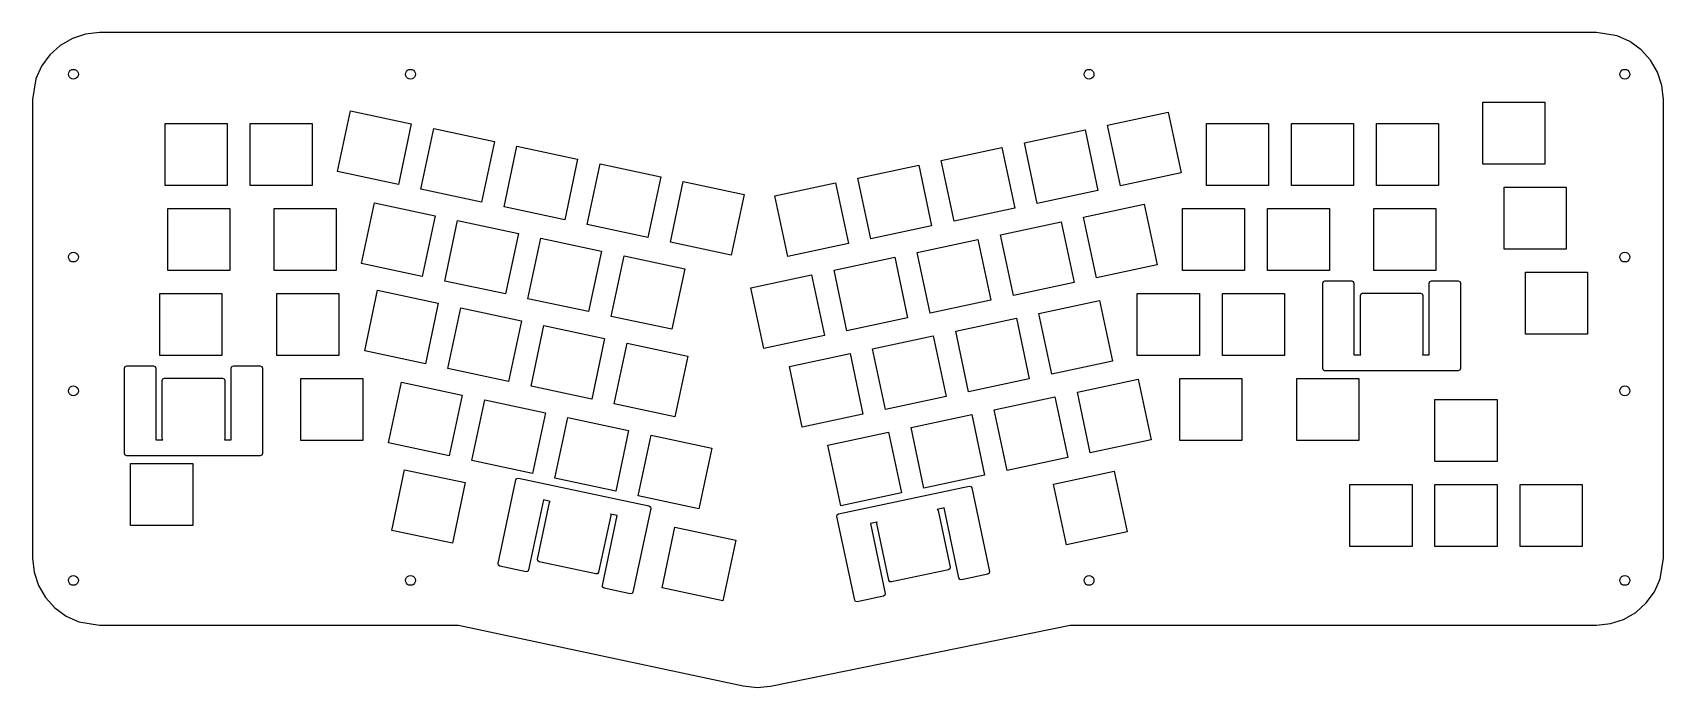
# Model space of a CAD drawing. Header units: metres. Extents: x -37 to 329, y -119 to 27.
import ezdxf

# ---------------------------------------------------------------- set-up
doc = ezdxf.new("R2010")
doc.units = ezdxf.units.M

msp = doc.modelspace()

# ---------------------------------------------------------------- linework, layer by layer
for p, q in [((-27.7417, 26.0479), (-30.4574, 24.48)), ((-24.7593, 27.0169), (-27.7417, 26.0479)), ((-21.6406, 27.3447), (-24.7593, 27.0169)), ((313.639, 27.3447), (-21.6406, 27.3447)), ((318.274, 26.6106), (313.639, 27.3447)), ((321.139, 25.3351), (318.274, 26.6106)), ((-32.7878, 22.3817), (-34.631, 19.8447)), ((-30.4574, 24.48), (-32.7878, 22.3817)), ((323.676, 23.4919), (321.139, 25.3351)), ((325.774, 21.1615), (323.676, 23.4919)), ((-34.631, 19.8447), (-35.9065, 16.98)), ((-28.6, 18), (-28.5462, 18.3399)), ((-28.5462, 18.3399), (-28.3899, 18.6466)), ((-28.3899, 18.6466), (-28.1466, 18.8899)), ((-28.1466, 18.8899), (-27.8399, 19.0462)), ((-27.8399, 19.0462), (-27.5, 19.1)), ((-27.5, 19.1), (-27.1601, 19.0462)), ((-27.1601, 19.0462), (-26.8534, 18.8899)), ((-26.8534, 18.8899), (-26.6101, 18.6466)), ((-26.6101, 18.6466), (-26.4538, 18.3399)), ((-26.4538, 18.3399), (-26.4, 18)), ((46.9, 18), (46.9538, 18.3399)), ((46.9538, 18.3399), (47.1101, 18.6466)), ((47.1101, 18.6466), (47.3534, 18.8899)), ((47.3534, 18.8899), (47.6601, 19.0462)), ((47.6601, 19.0462), (48, 19.1)), ((48, 19.1), (48.3399, 19.0462)), ((48.3399, 19.0462), (48.6466, 18.8899)), ((48.6466, 18.8899), (48.8899, 18.6466)), ((48.8899, 18.6466), (49.0462, 18.3399)), ((49.0462, 18.3399), (49.1, 18)), ((198.9, 18), (198.954, 18.3399)), ((198.954, 18.3399), (199.11, 18.6466)), ((199.11, 18.6466), (199.353, 18.8899)), ((199.353, 18.8899), (199.66, 19.0462)), ((199.66, 19.0462), (200, 19.1)), ((200, 19.1), (200.34, 19.0462)), ((200.34, 19.0462), (200.647, 18.8899)), ((200.647, 18.8899), (200.89, 18.6466)), ((200.89, 18.6466), (201.046, 18.3399)), ((201.046, 18.3399), (201.1, 18)), ((318.9, 18), (318.954, 18.3399)), ((318.954, 18.3399), (319.11, 18.6466)), ((319.11, 18.6466), (319.353, 18.8899)), ((319.353, 18.8899), (319.66, 19.0462)), ((319.66, 19.0462), (320, 19.1)), ((320, 19.1), (320.34, 19.0462)), ((320.34, 19.0462), (320.647, 18.8899)), ((320.647, 18.8899), (320.89, 18.6466)), ((320.89, 18.6466), (321.046, 18.3399)), ((321.046, 18.3399), (321.1, 18)), ((327.342, 18.4458), (325.774, 21.1615)), ((328.311, 15.4634), (327.342, 18.4458)), ((-35.9065, 16.98), (-36.6406, 12.3447)), ((-28.5462, 17.6601), (-28.6, 18)), ((-28.3899, 17.3534), (-28.5462, 17.6601)), ((-28.1466, 17.1101), (-28.3899, 17.3534)), ((-27.8399, 16.9538), (-28.1466, 17.1101)), ((-27.5, 16.9), (-27.8399, 16.9538)), ((-27.1601, 16.9538), (-27.5, 16.9)), ((-26.8534, 17.1101), (-27.1601, 16.9538)), ((-26.6101, 17.3534), (-26.8534, 17.1101)), ((-26.4538, 17.6601), (-26.6101, 17.3534)), ((-26.4, 18), (-26.4538, 17.6601)), ((46.9538, 17.6601), (46.9, 18)), ((47.1101, 17.3534), (46.9538, 17.6601)), ((47.3534, 17.1101), (47.1101, 17.3534)), ((47.6601, 16.9538), (47.3534, 17.1101)), ((48, 16.9), (47.6601, 16.9538)), ((48.3399, 16.9538), (48, 16.9)), ((48.6466, 17.1101), (48.3399, 16.9538)), ((48.8899, 17.3534), (48.6466, 17.1101)), ((49.0462, 17.6601), (48.8899, 17.3534)), ((49.1, 18), (49.0462, 17.6601)), ((198.954, 17.6601), (198.9, 18)), ((199.11, 17.3534), (198.954, 17.6601)), ((199.353, 17.1101), (199.11, 17.3534)), ((199.66, 16.9538), (199.353, 17.1101)), ((200, 16.9), (199.66, 16.9538)), ((200.34, 16.9538), (200, 16.9)), ((200.647, 17.1101), (200.34, 16.9538)), ((200.89, 17.3534), (200.647, 17.1101)), ((201.046, 17.6601), (200.89, 17.3534)), ((201.1, 18), (201.046, 17.6601)), ((318.954, 17.6601), (318.9, 18)), ((319.11, 17.3534), (318.954, 17.6601)), ((319.353, 17.1101), (319.11, 17.3534)), ((319.66, 16.9538), (319.353, 17.1101)), ((320, 16.9), (319.66, 16.9538)), ((320.34, 16.9538), (320, 16.9)), ((320.647, 17.1101), (320.34, 16.9538)), ((320.89, 17.3534), (320.647, 17.1101)), ((321.046, 17.6601), (320.89, 17.3534)), ((321.1, 18), (321.046, 17.6601)), ((328.639, 12.3447), (328.311, 15.4634)), ((-36.6406, 12.3447), (-36.6406, -90.5254)), ((288.197, -2.1875), (288.197, 11.7129)), ((288.197, 11.7129), (302.096, 11.7129)), ((302.096, 11.7129), (302.096, -2.1875)), ((328.639, -90.5254), (328.639, 12.3447)), ((31.6865, -3.81055), (34.5762, 9.78613)), ((34.5762, 9.78613), (48.1729, 6.89648)), ((204.134, 6.58691), (217.73, 9.47656)), ((217.73, 9.47656), (220.62, -4.11914)), ((-6.9502, -6.9502), (-6.9502, 6.9502)), ((-6.9502, 6.9502), (6.9502, 6.9502)), ((6.9502, 6.9502), (6.9502, -6.9502)), ((12.0996, -6.9502), (12.0996, 6.9502)), ((12.0996, 6.9502), (26, 6.9502)), ((26, 6.9502), (26, -6.9502)), ((48.1729, 6.89648), (45.2832, -6.7002)), ((50.3203, -7.77051), (53.21, 5.8252)), ((53.21, 5.8252), (66.8066, 2.93555)), ((185.5, 2.62598), (199.097, 5.5166)), ((199.097, 5.5166), (201.987, -8.08008)), ((207.024, -7.00879), (204.134, 6.58691)), ((226.284, -6.9502), (226.284, 6.9502)), ((226.284, 6.9502), (240.184, 6.9502)), ((240.184, 6.9502), (240.184, -6.9502)), ((245.334, -6.9502), (245.334, 6.9502)), ((245.334, 6.9502), (259.234, 6.9502)), ((259.234, 6.9502), (259.234, -6.9502)), ((264.384, -6.9502), (264.384, 6.9502)), ((264.384, 6.9502), (278.284, 6.9502)), ((278.284, 6.9502), (278.284, -6.9502)), ((66.8066, 2.93555), (63.917, -10.6611)), ((68.9541, -11.7314), (71.8438, 1.86426)), ((71.8438, 1.86426), (85.4404, -1.02539)), ((166.867, -1.33398), (180.463, 1.55566)), ((180.463, 1.55566), (183.353, -12.041)), ((188.39, -10.9697), (185.5, 2.62598)), ((85.4404, -1.02539), (82.5508, -14.6211)), ((87.5879, -15.6924), (90.4775, -2.0957)), ((90.4775, -2.0957), (104.074, -4.98633)), ((148.233, -5.29492), (161.829, -2.40527)), ((161.829, -2.40527), (164.719, -16.001)), ((169.757, -14.9307), (166.867, -1.33398)), ((302.096, -2.1875), (288.197, -2.1875)), ((6.9502, -6.9502), (-6.9502, -6.9502)), ((26, -6.9502), (12.0996, -6.9502)), ((45.2832, -6.7002), (31.6865, -3.81055)), ((104.074, -4.98633), (101.184, -18.582)), ((106.221, -19.6533), (109.111, -6.05664)), ((109.111, -6.05664), (122.708, -8.94629)), ((129.599, -9.25586), (143.195, -6.36621)), ((143.195, -6.36621), (146.085, -19.9619)), ((151.123, -18.8916), (148.233, -5.29492)), ((220.62, -4.11914), (207.024, -7.00879)), ((240.184, -6.9502), (226.284, -6.9502)), ((259.234, -6.9502), (245.334, -6.9502)), ((278.284, -6.9502), (264.384, -6.9502)), ((37.043, -24.4238), (39.9326, -10.8281)), ((39.9326, -10.8281), (53.5293, -13.7178)), ((63.917, -10.6611), (50.3203, -7.77051)), ((122.708, -8.94629), (119.818, -22.543)), ((132.489, -22.8525), (129.599, -9.25586)), ((201.987, -8.08008), (188.39, -10.9697)), ((292.959, -21.2373), (292.959, -7.33789)), ((292.959, -7.33789), (306.859, -7.33789)), ((306.859, -7.33789), (306.859, -21.2373)), ((-6.35449, -26), (-6.35449, -12.0996)), ((-6.35449, -12.0996), (7.54492, -12.0996)), ((7.54492, -12.0996), (7.54492, -26)), ((17.458, -26), (17.458, -12.0996)), ((17.458, -12.0996), (31.3574, -12.0996)), ((31.3574, -12.0996), (31.3574, -26)), ((53.5293, -13.7178), (50.6387, -27.3145)), ((82.5508, -14.6211), (68.9541, -11.7314)), ((183.353, -12.041), (169.757, -14.9307)), ((198.778, -14.0273), (212.374, -11.1367)), ((201.668, -27.623), (198.778, -14.0273)), ((212.374, -11.1367), (215.264, -24.7334)), ((220.926, -26), (220.926, -12.0996)), ((220.926, -12.0996), (234.826, -12.0996)), ((234.826, -12.0996), (234.826, -26)), ((239.976, -26), (239.976, -12.0996)), ((239.976, -12.0996), (253.876, -12.0996)), ((253.876, -12.0996), (253.876, -26)), ((263.789, -26), (263.789, -12.0996)), ((263.789, -12.0996), (277.689, -12.0996)), ((277.689, -12.0996), (277.689, -26)), ((55.6768, -28.3848), (58.5664, -14.7891)), ((58.5664, -14.7891), (72.1631, -17.6787)), ((72.1631, -17.6787), (69.2725, -31.2744)), ((101.184, -18.582), (87.5879, -15.6924)), ((164.719, -16.001), (151.123, -18.8916)), ((180.144, -17.9883), (193.74, -15.0977)), ((183.034, -31.584), (180.144, -17.9883)), ((193.74, -15.0977), (196.63, -28.6943)), ((-27.8399, -21.9538), (-27.5, -21.9)), ((-27.5, -21.9), (-27.1601, -21.9538)), ((74.3105, -32.3457), (77.2002, -18.749)), ((77.2002, -18.749), (90.7969, -21.6396)), ((90.7969, -21.6396), (87.9062, -35.2354)), ((119.818, -22.543), (106.221, -19.6533)), ((146.085, -19.9619), (132.489, -22.8525)), ((161.51, -21.9482), (175.107, -19.0586)), ((175.107, -19.0586), (177.997, -32.6553)), ((306.859, -21.2373), (292.959, -21.2373)), ((319.66, -21.9538), (320, -21.9)), ((320, -21.9), (320.34, -21.9538)), ((-28.6, -23), (-28.5462, -22.6601)), ((-28.5462, -23.3399), (-28.6, -23)), ((-28.5462, -22.6601), (-28.3899, -22.3534)), ((-28.3899, -23.6466), (-28.5462, -23.3399)), ((-28.3899, -22.3534), (-28.1466, -22.1101)), ((-28.1466, -23.8899), (-28.3899, -23.6466)), ((-28.1466, -22.1101), (-27.8399, -21.9538)), ((-27.8399, -24.0462), (-28.1466, -23.8899)), ((-27.5, -24.1), (-27.8399, -24.0462)), ((-27.1601, -24.0462), (-27.5, -24.1)), ((-27.1601, -21.9538), (-26.8534, -22.1101)), ((-26.8534, -23.8899), (-27.1601, -24.0462)), ((-26.8534, -22.1101), (-26.6101, -22.3534)), ((-26.6101, -23.6466), (-26.8534, -23.8899)), ((-26.6101, -22.3534), (-26.4538, -22.6601)), ((-26.4538, -23.3399), (-26.6101, -23.6466)), ((-26.4538, -22.6601), (-26.4, -23)), ((-26.4, -23), (-26.4538, -23.3399)), ((50.6387, -27.3145), (37.043, -24.4238)), ((92.9443, -36.3066), (95.834, -22.71)), ((95.834, -22.71), (109.43, -25.5996)), ((142.877, -25.9092), (156.473, -23.0195)), ((156.473, -23.0195), (159.363, -36.6152)), ((164.4, -35.5449), (161.51, -21.9482)), ((215.264, -24.7334), (201.668, -27.623)), ((318.9, -23), (318.954, -22.6601)), ((318.954, -23.3399), (318.9, -23)), ((318.954, -22.6601), (319.11, -22.3534)), ((319.11, -23.6466), (318.954, -23.3399)), ((319.11, -22.3534), (319.353, -22.1101)), ((319.353, -23.8899), (319.11, -23.6466)), ((319.353, -22.1101), (319.66, -21.9538)), ((319.66, -24.0462), (319.353, -23.8899)), ((320, -24.1), (319.66, -24.0462)), ((320.34, -24.0462), (320, -24.1)), ((320.34, -21.9538), (320.647, -22.1101)), ((320.647, -23.8899), (320.34, -24.0462)), ((320.647, -22.1101), (320.89, -22.3534)), ((320.89, -23.6466), (320.647, -23.8899)), ((320.89, -22.3534), (321.046, -22.6601)), ((321.046, -23.3399), (320.89, -23.6466)), ((321.046, -22.6601), (321.1, -23)), ((321.1, -23), (321.046, -23.3399)), ((7.54492, -26), (-6.35449, -26)), ((31.3574, -26), (17.458, -26)), ((69.2725, -31.2744), (55.6768, -28.3848)), ((109.43, -25.5996), (106.54, -39.1963)), ((124.243, -29.8701), (137.839, -26.9805)), ((137.839, -26.9805), (140.729, -40.5762)), ((145.767, -39.5059), (142.877, -25.9092)), ((196.63, -28.6943), (183.034, -31.584)), ((234.826, -26), (220.926, -26)), ((253.876, -26), (239.976, -26)), ((252.324, -28.8504), (252.471, -28.4969)), ((252.324, -47.9998), (252.324, -28.8504)), ((252.471, -28.4969), (252.824, -28.3504)), ((252.824, -28.3504), (258.824, -28.3504)), ((258.824, -28.3504), (259.178, -28.4969)), ((259.178, -28.4969), (259.324, -28.8504)), ((259.324, -28.8504), (259.324, -44.9002)), ((277.689, -26), (263.789, -26)), ((276.2, -28.8504), (276.347, -28.4969)), ((276.2, -44.9002), (276.2, -28.8504)), ((276.347, -28.4969), (276.7, -28.3504)), ((276.7, -28.3504), (282.7, -28.3504)), ((282.7, -28.3504), (283.054, -28.4969)), ((283.054, -28.4969), (283.2, -28.8504)), ((283.2, -28.8504), (283.2, -47.9998)), ((297.721, -40.2871), (297.721, -26.3877)), ((297.721, -26.3877), (311.621, -26.3877)), ((311.621, -26.3877), (311.621, -40.2871)), ((-8.14062, -45.0498), (-8.14062, -31.1504)), ((-8.14062, -31.1504), (5.75977, -31.1504)), ((5.75977, -31.1504), (5.75977, -45.0498)), ((18.0527, -45.0498), (18.0527, -31.1504)), ((18.0527, -31.1504), (31.9531, -31.1504)), ((31.9531, -31.1504), (31.9531, -45.0498)), ((37.7402, -44.0479), (40.6309, -30.4521)), ((40.6309, -30.4521), (54.2266, -33.3418)), ((87.9062, -35.2354), (74.3105, -32.3457)), ((127.133, -43.4658), (124.243, -29.8701)), ((177.997, -32.6553), (164.4, -35.5449)), ((188.763, -35.6309), (202.36, -32.7412)), ((202.36, -32.7412), (205.25, -46.3379)), ((210.806, -45.0498), (210.806, -31.1504)), ((210.806, -31.1504), (224.706, -31.1504)), ((224.706, -31.1504), (224.706, -45.0498)), ((229.856, -45.0498), (229.856, -31.1504)), ((229.856, -31.1504), (243.756, -31.1504)), ((243.756, -31.1504), (243.756, -45.0498)), ((260.762, -31.6004), (260.908, -31.2469)), ((260.762, -44.6004), (260.762, -31.6004)), ((260.908, -31.2469), (261.262, -31.1004)), ((261.262, -31.1004), (274.262, -31.1004)), ((274.262, -31.1004), (274.615, -31.2469)), ((274.615, -31.2469), (274.762, -31.6004)), ((274.762, -31.6004), (274.762, -44.6004)), ((54.2266, -33.3418), (51.3369, -46.9385)), ((56.374, -48.0088), (59.2646, -34.4121)), ((59.2646, -34.4121), (72.8604, -37.3027)), ((106.54, -39.1963), (92.9443, -36.3066)), ((191.653, -49.2275), (188.763, -35.6309)), ((72.8604, -37.3027), (69.9707, -50.8984)), ((75.0078, -51.9697), (77.8975, -38.373)), ((77.8975, -38.373), (91.4941, -41.2637)), ((159.363, -36.6152), (145.767, -39.5059)), ((170.13, -39.5918), (183.726, -36.7021)), ((173.02, -53.1885), (170.13, -39.5918)), ((183.726, -36.7021), (186.616, -50.2979)), ((91.4941, -41.2637), (88.6045, -54.8594)), ((93.6416, -55.9307), (96.5312, -42.334)), ((96.5312, -42.334), (110.128, -45.2236)), ((140.729, -40.5762), (127.133, -43.4658)), ((151.496, -43.5527), (165.092, -40.6631)), ((154.386, -57.1494), (151.496, -43.5527)), ((165.092, -40.6631), (167.982, -54.2588)), ((311.621, -40.2871), (297.721, -40.2871)), ((-15.8865, -47.5469), (-15.533, -47.4004)), ((-15.533, -47.4004), (-9.533, -47.4004)), ((-9.533, -47.4004), (-9.17949, -47.5469)), ((5.75977, -45.0498), (-8.14062, -45.0498)), ((7.98944, -47.5469), (8.34296, -47.4004)), ((8.34296, -47.4004), (14.343, -47.4004)), ((14.343, -47.4004), (14.6965, -47.5469)), ((31.9531, -45.0498), (18.0527, -45.0498)), ((51.3369, -46.9385), (37.7402, -44.0479)), ((110.128, -45.2236), (107.238, -58.8203)), ((132.862, -47.5137), (146.458, -44.623)), ((146.458, -44.623), (149.348, -58.2197)), ((205.25, -46.3379), (191.653, -49.2275)), ((224.706, -45.0498), (210.806, -45.0498)), ((243.756, -45.0498), (229.856, -45.0498)), ((259.324, -44.9002), (260.863, -44.9002)), ((260.863, -44.9002), (260.762, -44.6004)), ((274.762, -44.6004), (274.662, -44.9002)), ((274.662, -44.9002), (276.2, -44.9002)), ((-16.033, -47.9004), (-15.8865, -47.5469)), ((-16.033, -67.0498), (-16.033, -47.9004)), ((-9.17949, -47.5469), (-9.033, -47.9004)), ((-9.033, -47.9004), (-9.033, -63.9502)), ((-7.5955, -50.6504), (-7.44902, -50.2969)), ((-7.5955, -63.6504), (-7.5955, -50.6504)), ((-7.44902, -50.2969), (-7.0955, -50.1504)), ((-7.0955, -50.1504), (5.90448, -50.1504)), ((5.90448, -50.1504), (6.258, -50.2969)), ((6.258, -50.2969), (6.40448, -50.6504)), ((6.40448, -50.6504), (6.40448, -63.6504)), ((7.84296, -47.9004), (7.98944, -47.5469)), ((7.84296, -63.9502), (7.84296, -47.9004)), ((14.6965, -47.5469), (14.843, -47.9004)), ((14.843, -47.9004), (14.843, -67.0498)), ((23.4111, -64.0996), (23.4111, -50.2002)), ((23.4111, -50.2002), (37.3105, -50.2002)), ((37.3105, -50.2002), (37.3105, -64.0996)), ((43.0967, -64.6621), (45.9863, -51.0654)), ((45.9863, -51.0654), (59.583, -53.9561)), ((69.9707, -50.8984), (56.374, -48.0088)), ((135.752, -61.1094), (132.862, -47.5137)), ((186.616, -50.2979), (173.02, -53.1885)), ((197.382, -53.2744), (210.979, -50.3848)), ((210.979, -50.3848), (213.869, -63.9814)), ((220.331, -64.0996), (220.331, -50.2002)), ((220.331, -50.2002), (234.231, -50.2002)), ((234.231, -50.2002), (234.231, -64.0996)), ((246.525, -64.0996), (246.525, -50.2002)), ((246.525, -50.2002), (260.425, -50.2002)), ((252.471, -48.3533), (252.324, -47.9998)), ((252.824, -48.4998), (252.471, -48.3533)), ((282.7, -48.4998), (252.824, -48.4998)), ((260.425, -50.2002), (260.425, -64.0996)), ((283.054, -48.3533), (282.7, -48.4998)), ((283.2, -47.9998), (283.054, -48.3533)), ((-28.6, -53), (-28.5462, -52.6601)), ((-28.5462, -53.3399), (-28.6, -53)), ((-28.5462, -52.6601), (-28.3899, -52.3534)), ((-28.3899, -53.6466), (-28.5462, -53.3399)), ((-28.3899, -52.3534), (-28.1466, -52.1101)), ((-28.1466, -53.8899), (-28.3899, -53.6466)), ((-28.1466, -52.1101), (-27.8399, -51.9538)), ((-27.8399, -54.0462), (-28.1466, -53.8899)), ((-27.8399, -51.9538), (-27.5, -51.9)), ((-27.5, -54.1), (-27.8399, -54.0462)), ((-27.5, -51.9), (-27.1601, -51.9538)), ((-27.1601, -54.0462), (-27.5, -54.1)), ((-27.1601, -51.9538), (-26.8534, -52.1101)), ((-26.8534, -53.8899), (-27.1601, -54.0462)), ((-26.8534, -52.1101), (-26.6101, -52.3534)), ((-26.6101, -53.6466), (-26.8534, -53.8899)), ((-26.6101, -52.3534), (-26.4538, -52.6601)), ((-26.4538, -53.3399), (-26.6101, -53.6466)), ((-26.4538, -52.6601), (-26.4, -53)), ((-26.4, -53), (-26.4538, -53.3399)), ((59.583, -53.9561), (56.6934, -67.5518)), ((88.6045, -54.8594), (75.0078, -51.9697)), ((167.982, -54.2588), (154.386, -57.1494)), ((178.749, -57.2354), (192.345, -54.3457)), ((192.345, -54.3457), (195.235, -67.9414)), ((200.272, -66.8711), (197.382, -53.2744)), ((318.9, -53), (318.954, -52.6601)), ((318.954, -53.3399), (318.9, -53)), ((318.954, -52.6601), (319.11, -52.3534)), ((319.11, -53.6466), (318.954, -53.3399)), ((319.11, -52.3534), (319.353, -52.1101)), ((319.353, -53.8899), (319.11, -53.6466)), ((319.353, -52.1101), (319.66, -51.9538)), ((319.66, -54.0462), (319.353, -53.8899)), ((319.66, -51.9538), (320, -51.9)), ((320, -54.1), (319.66, -54.0462)), ((320, -51.9), (320.34, -51.9538)), ((320.34, -54.0462), (320, -54.1)), ((320.34, -51.9538), (320.647, -52.1101)), ((320.647, -53.8899), (320.34, -54.0462)), ((320.647, -52.1101), (320.89, -52.3534)), ((320.89, -53.6466), (320.647, -53.8899)), ((320.89, -52.3534), (321.046, -52.6601)), ((321.046, -53.3399), (320.89, -53.6466)), ((321.046, -52.6601), (321.1, -53)), ((321.1, -53), (321.046, -53.3399)), ((61.7305, -68.623), (64.6201, -55.0264)), ((64.6201, -55.0264), (78.2168, -57.917)), ((78.2168, -57.917), (75.3262, -71.5127)), ((107.238, -58.8203), (93.6416, -55.9307)), ((149.348, -58.2197), (135.752, -61.1094)), ((160.115, -61.1963), (173.711, -58.3066)), ((173.711, -58.3066), (176.601, -71.9023)), ((181.639, -70.832), (178.749, -57.2354)), ((277.481, -68.8623), (277.481, -54.9629)), ((277.481, -54.9629), (291.381, -54.9629)), ((291.381, -54.9629), (291.381, -68.8623)), ((80.3643, -72.584), (83.2539, -58.9873)), ((83.2539, -58.9873), (96.8506, -61.877)), ((96.8506, -61.877), (93.96, -75.4736)), ((163.005, -74.793), (160.115, -61.1963)), ((-9.033, -63.9502), (-7.49492, -63.9502)), ((-7.49492, -63.9502), (-7.5955, -63.6504)), ((6.40448, -63.6504), (6.30487, -63.9502)), ((6.30487, -63.9502), (7.84296, -63.9502)), ((37.3105, -64.0996), (23.4111, -64.0996)), ((56.6934, -67.5518), (43.0967, -64.6621)), ((98.998, -76.5439), (101.888, -62.9482)), ((101.888, -62.9482), (115.484, -65.8379)), ((141.481, -65.1572), (155.078, -62.2666)), ((144.371, -78.7529), (141.481, -65.1572)), ((155.078, -62.2666), (157.968, -75.8633)), ((213.869, -63.9814), (200.272, -66.8711)), ((234.231, -64.0996), (220.331, -64.0996)), ((260.425, -64.0996), (246.525, -64.0996)), ((-15.8865, -67.4033), (-16.033, -67.0498)), ((-15.533, -67.5498), (-15.8865, -67.4033)), ((14.343, -67.5498), (-15.533, -67.5498)), ((-14.6895, -83.1504), (-14.6895, -69.25)), ((-14.6895, -69.25), (-0.78906, -69.25)), ((-0.78906, -69.25), (-0.78906, -83.1504)), ((14.6965, -67.4033), (14.343, -67.5498)), ((14.843, -67.0498), (14.6965, -67.4033)), ((75.3262, -71.5127), (61.7305, -68.623)), ((115.484, -65.8379), (112.594, -79.4346)), ((195.235, -67.9414), (181.639, -70.832)), ((291.381, -68.8623), (277.481, -68.8623)), ((43.7939, -84.2861), (46.6846, -70.6895)), ((46.6846, -70.6895), (60.2803, -73.5801)), ((67.6224, -91.7018), (71.6038, -72.9709)), ((71.6038, -72.9709), (71.8206, -72.6555)), ((71.8206, -72.6555), (72.1968, -72.5858)), ((72.1968, -72.5858), (101.42, -78.7973)), ((93.96, -75.4736), (80.3643, -72.584)), ((176.601, -71.9023), (163.005, -74.793)), ((192.026, -73.8887), (205.623, -70.999)), ((205.623, -70.999), (208.513, -84.5947)), ((60.2803, -73.5801), (57.3906, -87.1758)), ((112.594, -79.4346), (98.998, -76.5439)), ((143.899, -80.5919), (173.122, -74.3803)), ((157.968, -75.8633), (144.371, -78.7529)), ((173.122, -74.3803), (173.498, -74.4501)), ((173.498, -74.4501), (173.715, -74.7654)), ((173.715, -74.7654), (177.696, -93.4964)), ((194.916, -87.4854), (192.026, -73.8887)), ((258.431, -87.9121), (258.431, -74.0127)), ((258.431, -74.0127), (272.331, -74.0127)), ((272.331, -74.0127), (272.331, -87.9121)), ((277.481, -87.9121), (277.481, -74.0127)), ((277.481, -74.0127), (291.381, -74.0127)), ((291.381, -74.0127), (291.381, -87.9121)), ((296.531, -87.9121), (296.531, -74.0127)), ((296.531, -74.0127), (310.431, -74.0127)), ((310.431, -74.0127), (310.431, -87.9121)), ((77.8064, -77.4581), (74.4695, -93.1572)), ((76.4483, -90.7664), (79.1511, -78.0505)), ((79.3109, -77.7779), (77.8064, -77.4581)), ((79.1511, -78.0505), (79.3109, -77.7779)), ((101.805, -79.3904), (97.8237, -98.1213)), ((101.42, -78.7973), (101.735, -79.0141)), ((101.735, -79.0141), (101.805, -79.3904)), ((167.512, -79.2527), (166.008, -79.5725)), ((166.008, -79.5725), (166.169, -79.8448)), ((166.169, -79.8448), (168.871, -92.5607)), ((170.849, -94.9518), (167.512, -79.2527)), ((-0.78906, -83.1504), (-14.6895, -83.1504)), ((92.8452, -80.9612), (90.1423, -93.6771)), ((90.9767, -96.6659), (94.3136, -80.9668)), ((94.3136, -80.9668), (92.8091, -80.647)), ((92.8091, -80.647), (92.8452, -80.9612)), ((104.354, -97.1582), (107.244, -83.5625)), ((107.244, -83.5625), (120.84, -86.4521)), ((143.514, -81.1849), (143.583, -80.8087)), ((147.495, -99.9158), (143.514, -81.1849)), ((143.583, -80.8087), (143.899, -80.5919)), ((152.51, -82.4416), (151.005, -82.7614)), ((151.005, -82.7614), (154.342, -98.4605)), ((152.474, -82.7556), (152.51, -82.4416)), ((155.177, -95.4715), (152.474, -82.7556)), ((57.3906, -87.1758), (43.7939, -84.2861)), ((120.84, -86.4521), (117.95, -100.048)), ((208.513, -84.5947), (194.916, -87.4854)), ((-36.6406, -90.5254), (-36.3128, -93.6441)), ((76.5181, -91.1426), (76.4483, -90.7664)), ((76.8334, -91.3594), (76.5181, -91.1426)), ((272.331, -87.9121), (258.431, -87.9121)), ((291.381, -87.9121), (277.481, -87.9121)), ((310.431, -87.9121), (296.531, -87.9121)), ((327.905, -95.1606), (328.639, -90.5254)), ((-36.3128, -93.6441), (-35.3438, -96.6264)), ((-28.5462, -95.1601), (-28.3899, -94.8534)), ((-28.3899, -94.8534), (-28.1466, -94.6101)), ((-28.1466, -94.6101), (-27.8399, -94.4538)), ((-27.8399, -94.4538), (-27.5, -94.4)), ((-27.5, -94.4), (-27.1601, -94.4538)), ((-27.1601, -94.4538), (-26.8534, -94.6101)), ((-26.8534, -94.6101), (-26.6101, -94.8534)), ((-26.6101, -94.8534), (-26.4538, -95.1601)), ((46.9538, -95.1601), (47.1101, -94.8534)), ((47.1101, -94.8534), (47.3534, -94.6101)), ((47.3534, -94.6101), (47.6601, -94.4538)), ((47.6601, -94.4538), (48, -94.4)), ((48, -94.4), (48.3399, -94.4538)), ((48.3399, -94.4538), (48.6466, -94.6101)), ((48.6466, -94.6101), (48.8899, -94.8534)), ((48.8899, -94.8534), (49.0462, -95.1601)), ((67.6922, -92.0781), (67.6224, -91.7018)), ((68.0076, -92.2948), (67.6922, -92.0781)), ((73.8764, -93.5423), (68.0076, -92.2948)), ((74.2527, -93.4725), (73.8764, -93.5423)), ((74.4695, -93.1572), (74.2527, -93.4725)), ((89.5493, -94.0623), (76.8334, -91.3594)), ((89.9255, -93.9925), (89.5493, -94.0623)), ((90.1423, -93.6771), (89.9255, -93.9925)), ((168.486, -93.1537), (155.77, -95.8566)), ((168.802, -92.937), (168.486, -93.1537)), ((168.871, -92.5607), (168.802, -92.937)), ((171.066, -95.2671), (170.849, -94.9518)), ((177.311, -94.0894), (171.442, -95.3369)), ((177.626, -93.8726), (177.311, -94.0894)), ((177.696, -93.4964), (177.626, -93.8726)), ((198.954, -95.1601), (199.11, -94.8534)), ((199.11, -94.8534), (199.353, -94.6101)), ((199.353, -94.6101), (199.66, -94.4538)), ((199.66, -94.4538), (200, -94.4)), ((200, -94.4), (200.34, -94.4538)), ((200.34, -94.4538), (200.647, -94.6101)), ((200.647, -94.6101), (200.89, -94.8534)), ((200.89, -94.8534), (201.046, -95.1601)), ((318.954, -95.1601), (319.11, -94.8534)), ((319.11, -94.8534), (319.353, -94.6101)), ((319.353, -94.6101), (319.66, -94.4538)), ((319.66, -94.4538), (320, -94.4)), ((320, -94.4), (320.34, -94.4538)), ((320.34, -94.4538), (320.647, -94.6101)), ((320.647, -94.6101), (320.89, -94.8534)), ((320.89, -94.8534), (321.046, -95.1601)), ((-35.3438, -96.6264), (-33.7759, -99.3422)), ((-28.6, -95.5), (-28.5462, -95.1601)), ((-28.5462, -95.8399), (-28.6, -95.5)), ((-28.3899, -96.1466), (-28.5462, -95.8399)), ((-28.1466, -96.3899), (-28.3899, -96.1466)), ((-27.8399, -96.5462), (-28.1466, -96.3899)), ((-27.5, -96.6), (-27.8399, -96.5462)), ((-27.1601, -96.5462), (-27.5, -96.6)), ((-26.8534, -96.3899), (-27.1601, -96.5462)), ((-26.6101, -96.1466), (-26.8534, -96.3899)), ((-26.4538, -95.8399), (-26.6101, -96.1466)), ((-26.4538, -95.1601), (-26.4, -95.5)), ((-26.4, -95.5), (-26.4538, -95.8399)), ((46.9, -95.5), (46.9538, -95.1601)), ((46.9538, -95.8399), (46.9, -95.5)), ((47.1101, -96.1466), (46.9538, -95.8399)), ((47.3534, -96.3899), (47.1101, -96.1466)), ((47.6601, -96.5462), (47.3534, -96.3899)), ((48, -96.6), (47.6601, -96.5462)), ((48.3399, -96.5462), (48, -96.6)), ((48.6466, -96.3899), (48.3399, -96.5462)), ((48.8899, -96.1466), (48.6466, -96.3899)), ((49.0462, -95.8399), (48.8899, -96.1466)), ((49.0462, -95.1601), (49.1, -95.5)), ((49.1, -95.5), (49.0462, -95.8399)), ((91.0464, -97.0422), (90.9767, -96.6659)), ((91.3618, -97.2589), (91.0464, -97.0422)), ((97.2307, -98.5064), (91.3618, -97.2589)), ((97.6069, -98.4366), (97.2307, -98.5064)), ((97.8237, -98.1213), (97.6069, -98.4366)), ((117.95, -100.048), (104.354, -97.1582)), ((154.342, -98.4605), (154.272, -98.8367)), ((155.394, -95.7868), (155.177, -95.4715)), ((155.77, -95.8566), (155.394, -95.7868)), ((171.442, -95.3369), (171.066, -95.2671)), ((198.9, -95.5), (198.954, -95.1601)), ((198.954, -95.8399), (198.9, -95.5)), ((199.11, -96.1466), (198.954, -95.8399)), ((199.353, -96.3899), (199.11, -96.1466)), ((199.66, -96.5462), (199.353, -96.3899)), ((200, -96.6), (199.66, -96.5462)), ((200.34, -96.5462), (200, -96.6)), ((200.647, -96.3899), (200.34, -96.5462)), ((200.89, -96.1466), (200.647, -96.3899)), ((201.046, -95.8399), (200.89, -96.1466)), ((201.046, -95.1601), (201.1, -95.5)), ((201.1, -95.5), (201.046, -95.8399)), ((318.9, -95.5), (318.954, -95.1601)), ((318.954, -95.8399), (318.9, -95.5)), ((319.11, -96.1466), (318.954, -95.8399)), ((319.353, -96.3899), (319.11, -96.1466)), ((319.66, -96.5462), (319.353, -96.3899)), ((320, -96.6), (319.66, -96.5462)), ((320.34, -96.5462), (320, -96.6)), ((320.647, -96.3899), (320.34, -96.5462)), ((320.89, -96.1466), (320.647, -96.3899)), ((321.046, -95.8399), (320.89, -96.1466)), ((321.046, -95.1601), (321.1, -95.5)), ((321.1, -95.5), (321.046, -95.8399)), ((324.786, -100.562), (326.629, -98.0254)), ((326.629, -98.0254), (327.905, -95.1606)), ((-33.7759, -99.3422), (-31.6776, -101.673)), ((-31.6776, -101.673), (-29.1406, -103.516)), ((147.712, -100.231), (147.495, -99.9158)), ((148.088, -100.301), (147.712, -100.231)), ((153.957, -99.0535), (148.088, -100.301)), ((154.272, -98.8367), (153.957, -99.0535)), ((322.455, -102.661), (324.786, -100.562)), ((-29.1406, -103.516), (-26.2759, -104.791)), ((-26.2759, -104.791), (-21.6406, -105.525)), ((-21.6406, -105.525), (58.7865, -105.525)), ((58.7865, -105.525), (122.541, -119.164)), ((128.673, -119.194), (195.771, -105.525)), ((195.771, -105.525), (313.639, -105.525)), ((313.639, -105.525), (316.757, -105.198)), ((316.757, -105.198), (319.74, -104.229)), ((319.74, -104.229), (322.455, -102.661)), ((122.541, -119.164), (125.659, -119.496)), ((125.659, -119.496), (128.673, -119.194))]:
    msp.add_line(p, q)

doc.saveas('drawing.dxf')
